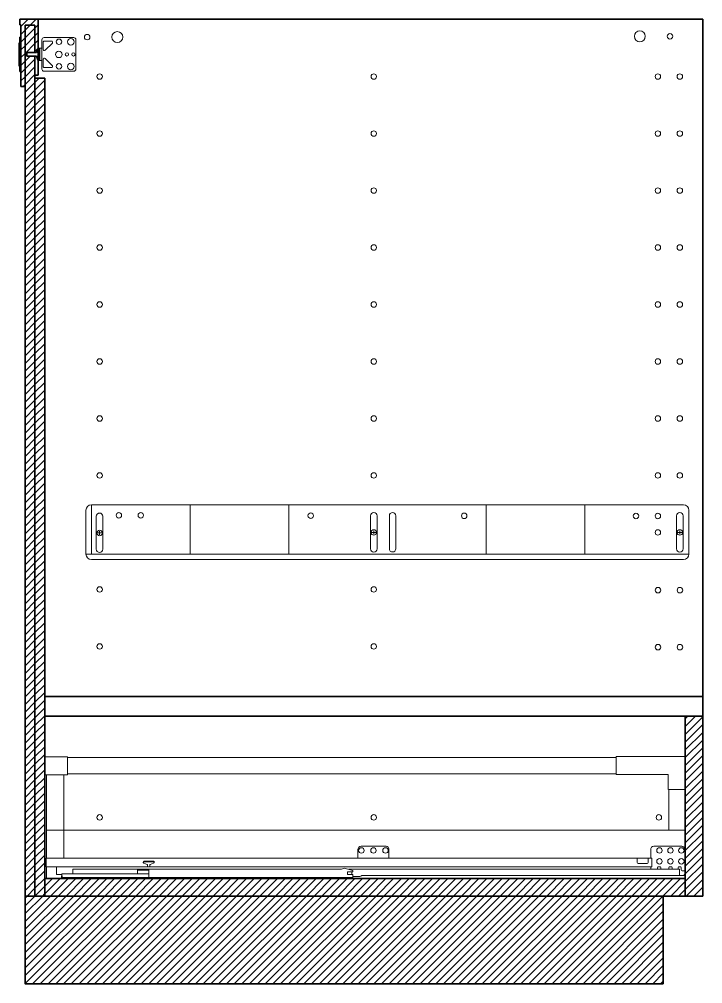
# Model space of a CAD drawing. Header units: inches. Extents: x -604 to 886, y -153 to 560.
# Drawn here: x 198.7 to 261.1, y 33.1 to 121.1 of the extents above; entities that cross this region are included whole.
import ezdxf

# ---------------------------------------------------------------- set-up
doc = ezdxf.new("R2010")
doc.units = ezdxf.units.IN
doc.header["$MEASUREMENT"] = 0
doc.layers.add('A-ELEV-MBE', color=7, linetype='Continuous', lineweight=18)
doc.layers.add('A-SECT-MCUT', color=255, linetype='Continuous', lineweight=35)
doc.layers.add('SEZIONE', color=252, linetype='Continuous')

msp = doc.modelspace()

# ---------------------------------------------------------------- hatches: boundary and pattern name
at = {"layer": 'SEZIONE'}
h = msp.add_hatch(dxfattribs=at)
h.set_pattern_fill('ANSI31', color=256, scale=4)
h.paths.add_polyline_path([(198.88, 121.015), (198.83, 121.015), (198.83, 120.563), (198.78, 120.563), (198.78, 121.063), (200.461, 121.063), (200.461, 118.361), (200.416, 118.361), (200.295, 118.018), (200.161, 118.018), (200.161, 120.523), (199.261, 120.523), (199.261, 114.939), (198.88, 114.939), (198.88, 116.297), (198.78, 116.297), (198.78, 116.797), (198.83, 116.797), (198.83, 116.34), (198.88, 116.34), (198.88, 116.728), (198.88, 118.925), (198.88, 119.378), (198.83, 119.378), (198.83, 118.925), (198.78, 118.925), (198.78, 119.425), (198.88, 119.425), (198.88, 120.563)])
h = msp.add_hatch(dxfattribs=at)
h.set_pattern_fill('ANSI31', color=256, scale=4)
h.paths.add_polyline_path([(199.261, 120.523), (200.161, 120.523), (200.161, 118.018), (199.428, 118.018), (199.428, 117.704), (200.161, 117.704), (200.161, 41.063), (199.261, 41.063)])
h = msp.add_hatch(dxfattribs=at)
h.set_pattern_fill('ANSI31', color=256, scale=4)
h.paths.add_polyline_path([(200.161, 115.682), (201.061, 115.682), (201.061, 41.063), (200.161, 41.063)])
h = msp.add_hatch(dxfattribs=at)
h.set_pattern_fill('ANSI31', color=256, scale=4)
h.paths.add_polyline_path([(259.461, 57.463), (261.061, 57.463), (261.061, 41.063), (259.461, 41.063)])
h = msp.add_hatch(dxfattribs=at)
h.set_pattern_fill('ANSI31', color=256, scale=4)
h.paths.add_polyline_path([(201.061, 42.663), (259.461, 42.663), (259.461, 41.063), (201.061, 41.063)])
h = msp.add_hatch(dxfattribs=at)
h.set_pattern_fill('ANSI31', color=256, scale=4)
h.paths.add_polyline_path([(199.261, 41.063), (257.461, 41.063), (257.461, 33.063), (199.261, 33.063)])

# ---------------------------------------------------------------- linework, layer by layer
at = {"layer": 'A-ELEV-MBE'}
for p, q in [((200.461, 118.417), (200.795, 118.417)), ((200.795, 117.305), (200.795, 118.417)), ((200.461, 117.305), (200.795, 117.305)), ((259.311, 76.763), (205.311, 76.763)), ((205.311, 76.763), (205.311, 72.263)), ((214.311, 76.763), (214.311, 72.263)), ((223.311, 76.763), (223.311, 72.263)), ((259.311, 76.763), (241.311, 76.763)), ((241.311, 76.763), (241.311, 72.263)), ((250.311, 76.763), (250.311, 72.263)), ((204.811, 76.263), (204.811, 72.263)), ((259.811, 72.263), (259.811, 76.263)), ((205.856, 74.193), (206.259, 74.193)), ((206.057, 74.031), (206.057, 74.355)), ((230.86, 74.238), (231.263, 74.238)), ((231.061, 74.076), (231.061, 74.4)), ((258.774, 74.238), (259.176, 74.238)), ((258.975, 74.076), (258.975, 74.4)), ((204.811, 72.263), (259.811, 72.263)), ((259.311, 71.763), (205.311, 71.763)), ((253.161, 52.15), (253.161, 53.8)), ((253.161, 53.8), (259.461, 53.8)), ((201.206, 52.115), (201.206, 44.519)), ((201.206, 52.115), (202.806, 52.115)), ((202.806, 52.115), (202.806, 47.063)), ((257.911, 52.15), (253.161, 52.15)), ((257.911, 50.792), (257.911, 52.15)), ((259.461, 50.792), (257.961, 50.792)), ((259.261, 47.063), (201.206, 47.063)), ((202.806, 47.063), (202.806, 44.519)), ((229.619, 44.519), (229.619, 45.297)), ((229.933, 45.619), (232.187, 45.619)), ((232.445, 45.297), (232.445, 44.519)), ((256.316, 44.519), (256.316, 45.297)), ((256.316, 45.297), (256.316, 44.519)), ((256.602, 45.619), (259.146, 45.619)), ((259.432, 45.297), (259.432, 43.155)), ((256.432, 44.519), (201.177, 44.519)), ((201.177, 44.519), (201.177, 43.719)), ((210.031, 44.122), (210.031, 44.164)), ((210.077, 44.055), (210.392, 43.93)), ((210.984, 44.055), (210.669, 43.93)), ((211.031, 44.122), (211.031, 44.164)), ((255.082, 44.119), (255.082, 44.519)), ((255.982, 44.019), (255.182, 44.019)), ((256.082, 44.519), (256.082, 44.119)), ((256.432, 43.719), (256.432, 44.519)), ((201.177, 43.719), (202.206, 43.719)), ((201.206, 43.719), (201.206, 42.71)), ((202.109, 43.038), (202.109, 43.719)), ((202.206, 43.719), (227.804, 43.719)), ((228.114, 43.519), (203.609, 43.519)), ((203.609, 43.075), (203.609, 43.519)), ((209.522, 43.519), (209.522, 43.075)), ((209.522, 43.434), (210.531, 43.434)), ((210.431, 43.879), (210.431, 43.719)), ((210.531, 43.519), (210.531, 43.075)), ((210.631, 43.719), (210.631, 43.879)), ((255.932, 43.719), (227.804, 43.719)), ((228.114, 43.519), (228.359, 43.618)), ((228.359, 43.618), (229.161, 43.384)), ((229.161, 43.284), (228.661, 43.284)), ((228.661, 43.284), (228.661, 43.019)), ((258.933, 43.519), (228.76, 43.501)), ((229.07, 43.284), (229.07, 43.019)), ((229.161, 43.384), (229.161, 43.284)), ((255.932, 43.719), (256.432, 43.719)), ((256.316, 43.719), (256.316, 43.517)), ((256.95, 43.642), (256.95, 43.519)), ((257.131, 43.742), (257.05, 43.742)), ((257.231, 43.519), (257.231, 43.642)), ((257.985, 43.642), (257.985, 43.519)), ((258.166, 43.742), (258.085, 43.742)), ((258.266, 43.519), (258.266, 43.642)), ((258.819, 43.642), (258.819, 43.519)), ((259, 43.742), (258.919, 43.742)), ((258.933, 42.944), (258.933, 43.519)), ((259.1, 43.466), (259.1, 43.642)), ((259.432, 43.366), (259.2, 43.366)), ((202.609, 43.038), (202.109, 43.038)), ((202.609, 43.075), (202.609, 42.9)), ((202.609, 43.075), (203.609, 43.075)), ((203.609, 43.075), (202.609, 43.075)), ((229.161, 42.763), (202.609, 42.763)), ((209.779, 43.075), (203.609, 43.075)), ((210.531, 43.075), (209.779, 43.075)), ((210.531, 43.075), (210.531, 42.763)), ((228.661, 43.019), (229.161, 43.019)), ((229.161, 43.019), (229.161, 42.763)), ((229.161, 42.833), (229.778, 42.833)), ((258.933, 42.944), (229.977, 42.944)), ((259.346, 42.944), (258.883, 42.944))]:
    msp.add_line(p, q, dxfattribs=at)
for points in [[(200.995, 119.401), (203.698, 119.401, -0.414214), (203.898, 119.201), (203.898, 116.521, -0.414214), (203.698, 116.321), (200.995, 116.321, -0.414214), (200.795, 116.521), (200.795, 119.201, -0.414214)], [(200.914, 118.311), (200.914, 118.969, -0.414214), (201.014, 119.069), (201.673, 119.069, -0.668179), (201.744, 118.899), (201.085, 118.24, -0.668179)], [(200.914, 117.411), (200.914, 116.753, 0.414214), (201.014, 116.653), (201.673, 116.653, 0.668179), (201.744, 116.823), (201.085, 117.482, 0.668179)]]:
    msp.add_lwpolyline(points, format="xyb", close=True, dxfattribs=at)
for points in [[(205.756, 72.71), (205.756, 75.71)], [(206.356, 75.71), (206.356, 72.71)], [(230.769, 72.754), (230.769, 75.754)], [(231.369, 75.754), (231.369, 72.754)], [(232.48, 72.757), (232.48, 75.757)], [(233.08, 75.757), (233.08, 72.757)], [(258.683, 72.754), (258.683, 75.754)], [(259.283, 75.754), (259.283, 72.754)], [(201.061, 52.215), (201.061, 53.715)], [(203.134, 53.715), (253.161, 53.715)], [(257.961, 50.792), (257.961, 47.063), (259.461, 47.063), (259.461, 53.8)], [(253.161, 52.215), (203.134, 52.215)]]:
    msp.add_lwpolyline(points, dxfattribs=at)
msp.add_lwpolyline([(201.061, 53.771), (203.134, 53.771), (203.134, 52.115), (201.061, 52.115)], close=True, dxfattribs=at)
for centre, radius in [((204.921, 119.439), 0.25), ((207.671, 119.439), 0.5), ((255.326, 119.508), 0.5), ((258.076, 119.508), 0.25), ((202.346, 119.008), 0.25), ((203.438, 119.008), 0.3), ((202.346, 117.861), 0.3), ((203.068, 117.861), 0.15), ((203.665, 117.861), 0.15), ((203.438, 116.753), 0.3), ((202.346, 116.766), 0.25), ((206.061, 115.838), 0.25), ((231.061, 115.838), 0.25), ((256.975, 115.838), 0.25), ((258.975, 115.838), 0.25), ((206.061, 110.638), 0.25), ((231.061, 110.638), 0.25), ((256.975, 110.638), 0.25), ((258.975, 110.638), 0.25), ((206.061, 105.438), 0.25), ((231.061, 105.438), 0.25), ((256.975, 105.438), 0.25), ((258.975, 105.438), 0.25), ((206.061, 100.238), 0.25), ((231.061, 100.238), 0.25), ((256.975, 100.238), 0.25), ((258.975, 100.238), 0.25), ((206.061, 95.038), 0.25), ((231.061, 95.038), 0.25), ((256.975, 95.038), 0.25), ((258.975, 95.038), 0.25), ((206.061, 89.838), 0.25), ((231.061, 89.838), 0.25), ((256.975, 89.838), 0.25), ((258.975, 89.838), 0.25), ((206.061, 84.638), 0.25), ((231.061, 84.638), 0.25), ((256.975, 84.638), 0.25), ((258.975, 84.638), 0.25), ((206.061, 79.438), 0.25), ((231.061, 79.438), 0.25), ((256.975, 79.438), 0.25), ((258.975, 79.438), 0.25), ((207.811, 75.804), 0.25), ((209.811, 75.804), 0.25), ((225.311, 75.766), 0.25), ((239.311, 75.757), 0.25), ((254.975, 75.743), 0.25), ((256.975, 75.743), 0.25), ((206.057, 74.193), 0.25), ((231.061, 74.238), 0.25), ((231.061, 74.238), 0.25), ((256.975, 74.238), 0.25), ((258.975, 74.238), 0.25), ((258.975, 74.238), 0.25), ((206.061, 69.038), 0.25), ((231.061, 69.038), 0.25), ((256.984, 68.972), 0.25), ((258.984, 68.972), 0.25), ((206.061, 63.838), 0.25), ((231.061, 63.838), 0.25), ((256.984, 63.772), 0.25), ((258.984, 63.772), 0.25), ((206.061, 48.238), 0.25), ((231.061, 48.238), 0.25), ((257.068, 48.238), 0.25), ((229.932, 45.226), 0.25), ((231.032, 45.226), 0.25), ((232.132, 45.226), 0.25), ((257.114, 45.226), 0.25), ((258.121, 45.226), 0.25), ((259.114, 45.226), 0.25), ((257.114, 44.226), 0.25), ((258.121, 44.226), 0.25), ((259.114, 44.226), 0.25)]:
    msp.add_circle(centre, radius, dxfattribs=at)
for centre, radius, start, end in [((205.311, 76.263), 0.5, 90, 180), ((259.311, 76.263), 0.5, 0, 90), ((206.056, 75.71), 0.3, 0, 180), ((231.069, 75.754), 0.3, 0, 180), ((232.78, 75.757), 0.3, 0, 180), ((258.983, 75.754), 0.3, 0, 180), ((205.311, 72.263), 0.5, 180, 270), ((206.056, 72.71), 0.3, 180, 0), ((231.069, 72.754), 0.3, 180, 0), ((232.78, 72.757), 0.3, 180, 0), ((258.983, 72.754), 0.3, 180, 0), ((259.311, 72.263), 0.5, 270, 0), ((229.964, 45.279), 0.345, 99.85412, 177.05876), ((232.101, 45.279), 0.345, 2.94124, 80.14588), ((256.661, 45.279), 0.345, 99.85412, 177.05876), ((259.087, 45.279), 0.345, 2.94124, 80.14588), ((210.096, 44.154), 0.0663, 103.00254, 171.00948), ((210.103, 44.122), 0.0725, 179.54945, 248.9349), ((210.958, 44.122), 0.0725, 291.0651, 0.45055), ((255.182, 44.119), 0.1, 180, 270), ((255.982, 44.119), 0.1, 270, 0), ((210.371, 43.874), 0.0602, 354.93253, 77.44526), ((210.691, 43.874), 0.0602, 102.55474, 185.06747), ((257.05, 43.642), 0.1, 90, 180), ((257.131, 43.642), 0.1, 0, 90), ((258.085, 43.642), 0.1, 90, 180), ((258.166, 43.642), 0.1, 0, 90), ((258.919, 43.642), 0.1, 90, 180), ((259, 43.642), 0.1, 0, 90), ((259.2, 43.466), 0.1, 180, 270), ((259.087, 43.172), 0.345, 318.45644, 357.05876), ((229.719, 43.172), 0.345, 279.85412, 318.45644)]:
    msp.add_arc(centre, radius, start, end, dxfattribs=at)
at = {"layer": 'A-SECT-MCUT'}
for p, q in [((198.78, 121.063), (198.78, 120.563)), ((198.78, 121.063), (200.461, 121.063)), ((198.78, 120.563), (198.88, 120.563)), ((198.78, 120.563), (198.83, 120.563)), ((198.88, 120.563), (198.88, 119.425)), ((200.461, 121.063), (200.461, 115.954)), ((199.261, 120.523), (199.261, 114.939)), ((199.261, 120.523), (200.161, 120.523)), ((200.161, 120.523), (200.161, 118.018)), ((198.78, 118.925), (198.73, 118.925)), ((198.73, 118.925), (198.73, 116.797)), ((198.78, 119.425), (198.78, 118.925)), ((198.78, 119.425), (198.88, 119.425)), ((198.88, 119.425), (198.88, 118.925)), ((198.88, 118.925), (198.88, 116.728)), ((199.428, 117.704), (199.428, 118.018)), ((200.461, 118.417), (200.295, 118.018)), ((200.461, 118.417), (200.461, 118.528)), ((200.572, 118.417), (200.572, 117.305)), ((200.161, 117.704), (200.161, 57.463)), ((200.461, 117.305), (200.295, 117.704)), ((200.461, 117.305), (200.461, 117.194)), ((198.73, 116.797), (198.78, 116.797)), ((198.78, 116.797), (198.78, 116.297)), ((198.78, 116.297), (198.83, 116.297)), ((198.78, 116.297), (198.88, 116.297)), ((198.88, 116.728), (198.88, 116.297)), ((198.88, 116.297), (198.88, 114.939)), ((199.261, 115.234), (199.261, 115.734)), ((200.461, 115.954), (200.161, 115.954)), ((201.061, 115.682), (201.061, 59.263)), ((198.88, 114.939), (199.261, 114.939)), ((261.061, 59.263), (201.061, 59.263)), ((201.061, 59.263), (201.061, 57.463)), ((200.161, 57.463), (200.161, 41.063)), ((261.061, 57.463), (201.061, 57.463)), ((201.061, 57.463), (201.061, 41.063)), ((261.061, 57.463), (259.261, 57.463)), ((259.461, 57.463), (259.461, 41.063)), ((210.081, 44.219), (210.98, 44.219)), ((259.461, 42.663), (201.061, 42.663)), ((202.609, 42.9), (202.609, 42.763)), ((261.061, 41.063), (199.261, 41.063)), ((257.461, 33.063), (257.461, 41.063))]:
    msp.add_line(p, q, dxfattribs=at)
at = {"layer": 'A-SECT-MCUT', "linetype": 'Continuous'}
msp.add_line((201.061, 115.682), (200.161, 115.682), dxfattribs=at)
at = {"layer": 'A-SECT-MCUT'}
for points in [[(200.461, 121.063), (261.061, 121.063), (261.061, 41.063)], [(257.461, 33.063), (199.261, 33.063), (199.261, 120.523)], [(199.428, 118.018), (200.295, 118.018)], [(200.295, 117.704), (199.428, 117.704)]]:
    msp.add_lwpolyline(points, dxfattribs=at)
msp.add_arc((210.965, 44.154), 0.0663, 8.99052, 76.99746, dxfattribs=at)
at = {"layer": 'Defpoints'}
msp.add_lwpolyline([(200.161, 118.018), (200.161, 120.523), (199.261, 120.523), (199.261, 41.063), (200.161, 41.063), (200.161, 117.704)], dxfattribs=at)
msp.add_lwpolyline([(201.061, 115.682), (200.161, 115.682), (200.161, 41.063), (201.061, 41.063)], close=True, dxfattribs=at)

doc.saveas('drawing.dxf')
